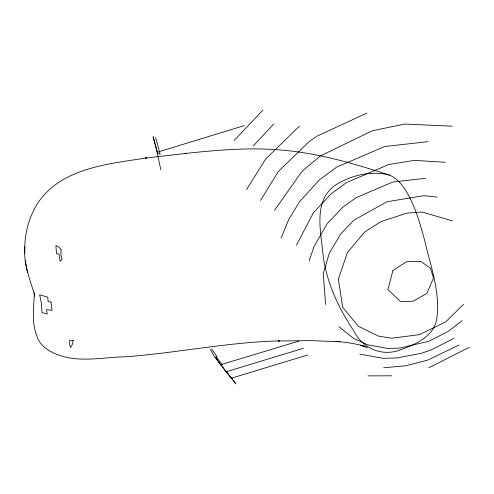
<?xml version="1.0" encoding="UTF-8"?>
<svg xmlns="http://www.w3.org/2000/svg" width="494" height="494" viewBox="0 0 494 494"><rect width="100%" height="100%" fill="white"/><g stroke="black" fill="none" stroke-linecap="round" stroke-linejoin="round"><path stroke-width="0.74" d="M34.401 293.343L34.79 296.104C31.029 281.889 24.762 268.162 24.7 253.156C24.255 236.811 27.732 220.281 35.969 206.066C58.459 168.114 107.519 164.02 146.712 157.938L145.39 158.099L186.244 153.35L185.633 153.418C215.403 150.269 245.382 147.595 275.325 149.614L277.27 149.775C315.833 152.288 353.031 163.286 389.587 175.123C400.214 179.804 406.142 190.505 411.175 200.391C417.294 213.606 421.296 227.641 424.957 241.696C430.861 266.927 440.457 292.522 436.789 318.809C433.849 336.76 415.053 344.651 399.85 350.042C381.349 356.896 362.238 347.961 353.618 330.616C337.668 306.626 325.262 279.814 322.644 250.81C320.229 228.784 313.912 199.681 335.673 184.978C351.283 175.092 371.513 170.393 389.587 175.123M24.7 253.156L24.879 246.58M155.629 137.517L160.167 154.301L157.228 152.986L153.097 136.61L157.425 152.183L157.228 152.986L160.822 169.812M309.09 261.054L313.999 246.673L327.226 223.615L342.706 207.289L356.143 197.625L392.613 182.095L425.538 178.266M281.074 238.176L288.669 219.682L299.611 201.632L319.464 179.828L336.68 167.133L384.628 146.527L428.088 141.655M296.449 245.061L313.4 212.809L331.159 193.747L346.522 182.57L388.753 164.508L414.299 160.383L445.304 162.291M260.529 200.422L278.375 171.449L309.763 141.037L316.975 136.165L366.912 113.107M246.518 189.591L265.766 158.895L299.432 126.124M274.473 210.358L302.087 171.332L320.192 156.055L372.248 130.78L404.666 124.08L452.109 126.161M253.261 145.965L273.935 123.858M234.076 140.586L262.962 110.063M463.563 304.267L445.625 321.958L419.486 334.636L391.662 338.229L378.342 336.105L358.292 326.207L342.682 307.243L338.371 279.147L347.35 252.7L364.455 232.186L380.893 221.639L406.902 213.142L422.074 212.019L452.43 220.88M462.131 320.631L448.293 331.351L428.817 341.255L399.72 348.109L387.401 348.4L367.555 344.744L353.506 338.322L338.859 326.633M307.589 355.038L231.211 378.256L215.106 357.533L210.228 349.332M215.643 357.193L215.106 357.533L216.644 357.286L222.152 364.615L220.614 364.905L215.643 357.193L217.039 356.736L211.636 348.869M303.458 348.276L226.036 371.815L221.133 364.584L220.614 364.905M453.838 338.409L431.114 349.943L421.561 353.229L397.188 357.94L382.943 358.298L359.756 354.105M428.798 367.82L469.3 347.288M459.068 344.991L427.73 360.114L405.599 365.788L383.659 367.777M157.425 152.183L244.345 125.581M221.133 364.584L298.95 341.082M367.925 375.885L391.649 375.804M437.252 197.118L423.889 195.673L387 201.731L353.883 220.188L340.749 233.853L329.319 253.237L323.255 273.491L325.589 304.428M367.684 347.733L360.41 345.176L365.998 346.646L357.489 344.417L347.548 342.608L335.698 341.317L339.983 341.762L310.954 340.625L278.073 341.014L279.511 340.854C227.783 342.212 176.988 352.963 125.482 356.804C103.302 357.125 79.707 362.911 58.261 354.914C49.03 351.493 39.6 345.819 36.791 335.722C31.264 321.847 34.08 307.04 34.302 292.652M226.536 371.5L235.762 383.937L231.68 377.953M27.485 272.713L25.25 260.27M61.151 249.847L60.793 254.373L62.09 259.251L60.101 261.295L59.076 254.07L56.514 253.762L55.896 245.481L58.687 246.944L61.151 249.847M73.18 340.44L72.186 344.775L70.506 347.671L69.74 344.787L69.426 340.712L71.5 340.168L73.18 340.44M392.884 270.595L387.895 289.533L400.301 301.42L413.151 301.229L426.933 293.399L433.528 277.912L430.36 268.18L420.839 261.375L406.463 261.74L392.884 270.595M50.999 301.988L48.072 301.698L47.782 297.246L39.693 294.764L41.477 303.81L42.009 312.609L47.171 313.986L46.535 309.584L52.049 310.386L50.999 301.988"/></g></svg>
